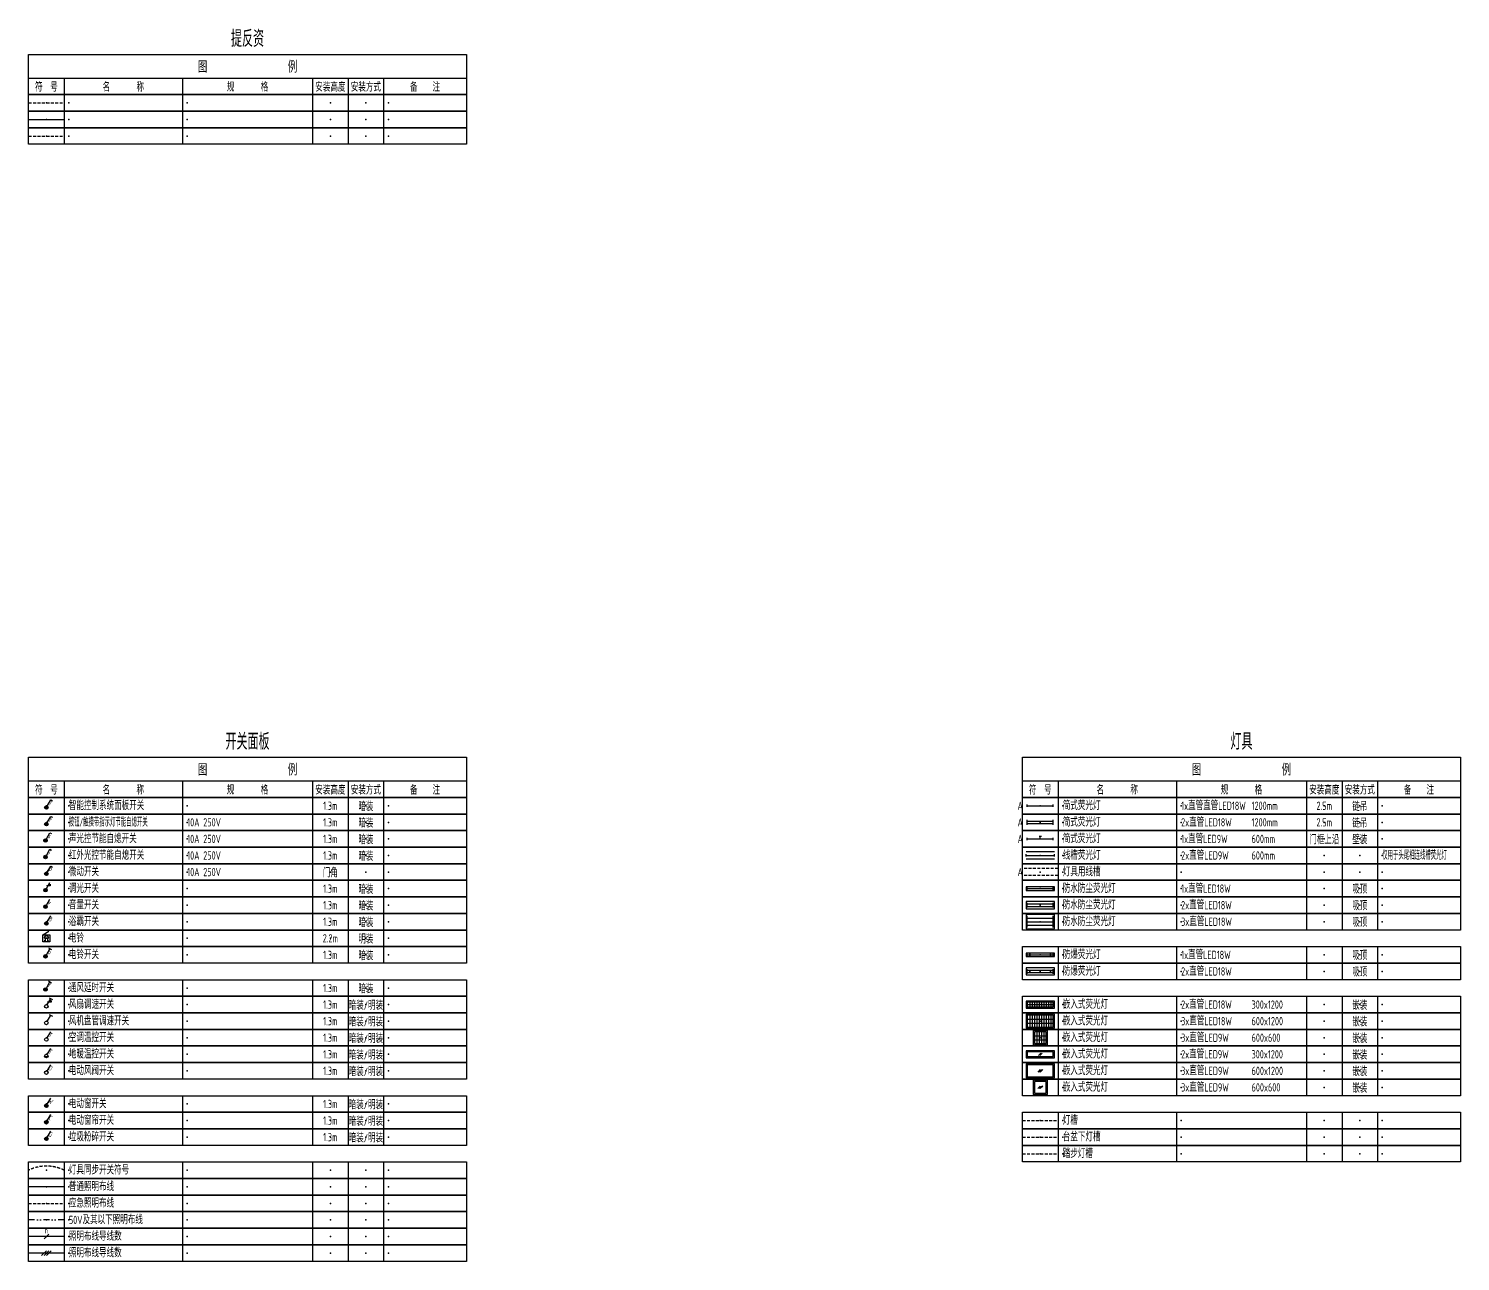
# Model space of a CAD drawing. Header units: millimetres. Extents: x -610917 to 349982, y -134386 to 210510.
# Drawn here: x -566118 to -505618, y -14586 to 37501 of the extents above; entities that cross this region are included whole.
import ezdxf
from ezdxf.enums import TextEntityAlignment as Align

# ---------------------------------------------------------------- set-up
doc = ezdxf.new("R2010")
doc.units = ezdxf.units.MM
doc.header["$LTSCALE"] = 500
doc.header["$MEASUREMENT"] = 0
doc.linetypes.add('DIVIDE', pattern=[1.25, 0.5, -0.25, 0, -0.25, 0, -0.25])
doc.linetypes.add('HIDDEN', pattern=[0.375, 0.25, -0.125])
doc.layers.get('0').update_dxf_attribs({"linetype": 'CONTINUOUS'})
for name, color, linetype in [('E-LITE-CATE', 2, 'HIDDEN'), ('E-LITE-DEVC', 3, 'CONTINUOUS'), ('E-LITE-DIMS', 6, 'CONTINUOUS'), ('E-LITE-LITE', 3, 'CONTINUOUS'), ('E-LITE-LITE2', 3, 'HIDDEN'), ('E-LITE-WIRE', 4, 'CONTINUOUS'), ('E-LITE-WIRE-LV', 4, 'DIVIDE'), ('E-LITE-WIRE2', 4, 'HIDDEN'), ('E-REQU-DIAG', 11, 'HIDDEN'), ('E-REQU-WALL', 2, 'CONTINUOUS'), ('E-REQU-WALL2', 2, 'HIDDEN'), ('E-TABLE', 2, 'CONTINUOUS'), ('E-UNIV-DIAG', 2, 'CONTINUOUS'), ('E-UNIV-EL', 140, 'CONTINUOUS'), ('E-UNIV-EL2', 40, 'HIDDEN'), ('E-UNIV-NOTE', 6, 'CONTINUOUS')]:
    doc.layers.add(name, color=color, linetype=linetype)
doc.styles.add('TH-STYLE3', font='tssdeng.shx', dxfattribs={"width": 0.7, "bigfont": 'tssdchn.shx'})

# ---------------------------------------------------------------- blocks, each defined once
blk = doc.blocks.new('E-BKTS2')
for p, q in [((0, 0), (185, 0)), ((0, -7), (0, 0)), ((185, 0), (185, -7)), ((185, -7), (0, -7))]:
    blk.add_line(p, q)
at = {"linetype": 'Continuous'}
for p, q in [((15, 0), (15, -7)), ((65, 0), (65, -7)), ((120, 0), (120, -7)), ((135, 0), (135, -7)), ((150, 0), (150, -7))]:
    blk.add_line(p, q, dxfattribs=at)
for p in [(7.5, -3.5), (17, -3.5), (67, -3.5), (127.5, -3.5), (142.5, -3.5), (152, -3.5)]:
    blk.add_point(p, dxfattribs=at)
blk = doc.blocks.new('E-BSW013-1')
for p, q in [((0.38, 1.4), (1.87, 4)), ((0.5, 2.54), (2, 3.29)), ((2, 2.54), (0.5, 2.54)), ((2, 3.29), (2, 2.54))]:
    blk.add_line(p, q)
at = {"const_width": 0.75}
blk.add_lwpolyline([(-0.38, 0.75, 1), (0.38, 0.75, 1)], format="xyb", close=True, dxfattribs=at)
blk.add_circle((0, 0.75), 0.75)
blk = doc.blocks.new('E-BSW014')
for p, q in [((0.38, 1.4), (1.88, 4)), ((0.5, 2.54), (2, 3.29)), ((2, 2.54), (0.5, 2.54)), ((1.23, 4.37), (2.52, 3.62)), ((2, 3.29), (2, 2.54))]:
    blk.add_line(p, q)
blk.add_circle((0, 0.75), 0.75)
blk = doc.blocks.new('E-BKTS1')
blk.add_line((0, -10), (185, -10))
at = {"linetype": 'Continuous'}
for p, q in [((15, -10), (15, -17)), ((65, -10), (65, -17)), ((120, -10), (120, -17)), ((135, -10), (135, -17)), ((150, -10), (150, -17))]:
    blk.add_line(p, q, dxfattribs=at)
blk.add_lwpolyline([(0, 0), (185, 0), (185, -17), (0, -17)], close=True)
at = {"layer": 'E-UNIV-NOTE', "style": 'TH-STYLE3', "width": 0.7}
for s, height, p in [('图                例', 5, (92.5, -5)), ('安装高度', 3.5, (127.5, -13.5)), ('安装方式', 3.5, (142.5, -13.5))]:
    blk.add_text(s, height=height, dxfattribs=at).set_placement(p, align=Align.MIDDLE)
at = {"layer": 'E-UNIV-NOTE', "linetype": 'Continuous', "style": 'TH-STYLE3', "width": 0.7}
for s, p in [('符  号', (7.5, -13.5)), ('名       称', (40, -13.5)), ('规       格', (92.5, -13.5)), ('备    注', (167.5, -13.5))]:
    blk.add_text(s, height=3.5, dxfattribs=at).set_placement(p, align=Align.MIDDLE)
blk = doc.blocks.new('E-BU201')
blk.add_line((-1.5, 1.5), (1.1, 3))
blk.add_lwpolyline([(-1.5, -1.5), (-1.5, 1.5), (1.5, 1.5), (1.5, -1.5)], close=True)
at = {"layer": 'E-UNIV-EL'}
blk.add_line((1, 0), (-1, 0), dxfattribs=at)
for points in [[(-0.5, 0), (-0.5, -1), (-1, -1)], [(0.5, 0), (0.5, -1), (1, -1)]]:
    blk.add_lwpolyline(points, dxfattribs=at)
blk.add_arc((0, 0), 1, 0, 180, dxfattribs=at)
blk = doc.blocks.new('E-ANNO04')
blk.add_line((-1, -1), (1, 1))
at = {"style": 'TH-STYLE3', "width": 0.7}
blk.add_attdef('N', text='', height=2.5, dxfattribs=at).set_placement((0, 2.5), align=Align.MIDDLE)
blk = doc.blocks.new('E-anno03')
for p, q in [((-2, -1), (0, 1)), ((-1, -1), (1, 1)), ((0, -1), (2, 1))]:
    blk.add_line(p, q)
blk = doc.blocks.new('E-BSW011-1')
for p, q in [((0.38, 1.4), (1.88, 4)), ((1.88, 4), (2.52, 3.62))]:
    blk.add_line(p, q)
at = {"const_width": 0.75}
blk.add_lwpolyline([(-0.38, 0.75, 1), (0.38, 0.75, 1)], format="xyb", close=True, dxfattribs=at)
blk.add_circle((0, 0.75), 0.75)
at = {"layer": 'E-UNIV-EL', "style": 'TH-STYLE3', "width": 0.7}
blk.add_attdef('F', text='', height=2, rotation=330, dxfattribs=at).set_placement((1.77, 2.62), align=Align.MIDDLE)
blk = doc.blocks.new('E-BSW011-2')
for p, q in [((0.38, 1.4), (1.88, 4)), ((1.88, 4), (2.52, 3.62))]:
    blk.add_line(p, q)
at = {"const_width": 0.75}
blk.add_lwpolyline([(-0.38, 0.75, 1), (0.38, 0.75, 1)], format="xyb", close=True, dxfattribs=at)
blk.add_circle((0, 0.75), 0.75)
at = {"layer": 'E-UNIV-EL', "style": 'TH-STYLE3', "width": 0.7}
blk.add_attdef('F', text='', height=2, rotation=330, dxfattribs=at).set_placement((1.77, 2.62), align=Align.MIDDLE)
blk = doc.blocks.new('E-BSW011-3')
for p, q in [((0.38, 1.4), (1.88, 4)), ((1.88, 4), (2.52, 3.62))]:
    blk.add_line(p, q)
at = {"const_width": 0.75}
blk.add_lwpolyline([(-0.38, 0.75, 1), (0.38, 0.75, 1)], format="xyb", close=True, dxfattribs=at)
blk.add_circle((0, 0.75), 0.75)
at = {"layer": 'E-UNIV-EL', "style": 'TH-STYLE3', "width": 0.7}
blk.add_attdef('F', text='', height=2, rotation=330, dxfattribs=at).set_placement((1.77, 2.62), align=Align.MIDDLE)
blk = doc.blocks.new('E-BSW011-4')
for p, q in [((0.38, 1.4), (1.88, 4)), ((1.88, 4), (2.52, 3.62))]:
    blk.add_line(p, q)
at = {"const_width": 0.75}
blk.add_lwpolyline([(-0.38, 0.75, 1), (0.38, 0.75, 1)], format="xyb", close=True, dxfattribs=at)
blk.add_circle((0, 0.75), 0.75)
at = {"layer": 'E-UNIV-EL', "style": 'TH-STYLE3', "width": 0.7}
blk.add_attdef('F', text='', height=2, rotation=330, dxfattribs=at).set_placement((1.77, 2.62), align=Align.MIDDLE)
blk = doc.blocks.new('E-BSW012-1')
for p, q in [((0.38, 1.4), (1.88, 4)), ((1.23, 4.37), (2.52, 3.62))]:
    blk.add_line(p, q)
at = {"const_width": 0.75}
blk.add_lwpolyline([(-0.38, 0.75, 1), (0.38, 0.75, 1)], format="xyb", close=True, dxfattribs=at)
blk.add_circle((0, 0.75), 0.75)
at = {"layer": 'E-UNIV-EL', "style": 'TH-STYLE3', "width": 0.7}
blk.add_attdef('F', text='', height=2, rotation=330, dxfattribs=at).set_placement((1.77, 2.62), align=Align.MIDDLE)
blk = doc.blocks.new('E-BSW012-2')
for p, q in [((0.38, 1.4), (1.88, 4)), ((1.23, 4.37), (2.52, 3.62))]:
    blk.add_line(p, q)
at = {"const_width": 0.75}
blk.add_lwpolyline([(-0.38, 0.75, 1), (0.38, 0.75, 1)], format="xyb", close=True, dxfattribs=at)
blk.add_circle((0, 0.75), 0.75)
at = {"layer": 'E-UNIV-EL', "style": 'TH-STYLE3', "width": 0.7}
blk.add_attdef('F', text='', height=2, rotation=330, dxfattribs=at).set_placement((1.77, 2.62), align=Align.MIDDLE)
blk = doc.blocks.new('E-BSW017-1')
blk.add_line((0.38, 1.4), (1.88, 4))
at = {"const_width": 0.75}
blk.add_lwpolyline([(-0.38, 0.75, 1), (0.38, 0.75, 1)], format="xyb", close=True, dxfattribs=at)
blk.add_circle((0, 0.75), 0.75)
at = {"layer": 'E-UNIV-EL', "style": 'TH-STYLE3', "width": 0.7}
blk.add_attdef('F', text='', height=2, rotation=330, dxfattribs=at).set_placement((1.77, 2.62), align=Align.MIDDLE)
blk = doc.blocks.new('E-BSW016-1')
blk.add_line((0.38, 1.4), (1.88, 4))
at = {"const_width": 0.75}
blk.add_lwpolyline([(-0.38, 0.75, 1), (0.38, 0.75, 1)], format="xyb", close=True, dxfattribs=at)
blk.add_circle((0, 0.75), 0.75)
at = {"layer": 'E-UNIV-EL', "style": 'TH-STYLE3', "width": 0.7}
blk.add_attdef('F', text='', height=2, rotation=330, dxfattribs=at).set_placement((1.77, 2.62), align=Align.MIDDLE)
blk = doc.blocks.new('E-BSW018-2')
blk.add_line((0.38, 1.4), (1.88, 4))
blk.add_circle((0, 0.75), 0.75)
at = {"layer": 'E-UNIV-EL', "style": 'TH-STYLE3', "width": 0.7}
blk.add_attdef('F', text='', height=2, rotation=330, dxfattribs=at).set_placement((1.77, 2.62), align=Align.MIDDLE)
blk = doc.blocks.new('E-BSW018-3')
blk.add_line((0.38, 1.4), (1.88, 4))
at = {"const_width": 0.75}
blk.add_lwpolyline([(-0.38, 0.75, 1), (0.38, 0.75)], format="xyb", dxfattribs=at)
blk.add_circle((0, 0.75), 0.75)
at = {"layer": 'E-UNIV-EL', "style": 'TH-STYLE3', "width": 0.7}
blk.add_attdef('F', text='', height=2, rotation=330, dxfattribs=at).set_placement((1.77, 2.62), align=Align.MIDDLE)
blk = doc.blocks.new('E-BSW018-4')
blk.add_line((0.38, 1.4), (1.88, 4))
blk.add_circle((0, 0.75), 0.75)
at = {"layer": 'E-UNIV-EL', "style": 'TH-STYLE3', "width": 0.7}
blk.add_attdef('F', text='', height=2, rotation=330, dxfattribs=at).set_placement((1.77, 2.62), align=Align.MIDDLE)
blk = doc.blocks.new('E-BSW017-4')
blk.add_line((0.38, 1.4), (1.88, 4))
at = {"const_width": 0.75}
blk.add_lwpolyline([(-0.38, 0.75, 1), (0.38, 0.75, 1)], format="xyb", close=True, dxfattribs=at)
blk.add_circle((0, 0.75), 0.75)
at = {"layer": 'E-UNIV-EL', "style": 'TH-STYLE3', "width": 0.7}
blk.add_attdef('F', text='', height=2, rotation=330, dxfattribs=at).set_placement((1.77, 2.62), align=Align.MIDDLE)
blk = doc.blocks.new('E-BSW017-2')
blk.add_line((0.38, 1.4), (1.88, 4))
at = {"const_width": 0.75}
blk.add_lwpolyline([(-0.38, 0.75, 1), (0.38, 0.75, 1)], format="xyb", close=True, dxfattribs=at)
blk.add_circle((0, 0.75), 0.75)
at = {"layer": 'E-UNIV-EL', "style": 'TH-STYLE3', "width": 0.7}
blk.add_attdef('F', text='', height=2, rotation=330, dxfattribs=at).set_placement((1.77, 2.62), align=Align.MIDDLE)
blk = doc.blocks.new('E-BSW017-3')
blk.add_line((0.38, 1.4), (1.88, 4))
at = {"const_width": 0.75}
blk.add_lwpolyline([(-0.38, 0.75, 1), (0.38, 0.75, 1)], format="xyb", close=True, dxfattribs=at)
blk.add_circle((0, 0.75), 0.75)
at = {"layer": 'E-UNIV-EL', "style": 'TH-STYLE3', "width": 0.7}
blk.add_attdef('F', text='', height=2, rotation=330, dxfattribs=at).set_placement((1.77, 2.62), align=Align.MIDDLE)
blk = doc.blocks.new('E-BSW015')
for p, q in [((0.38, 1.4), (1.88, 4)), ((1.23, 4.37), (2.52, 3.62))]:
    blk.add_line(p, q)
blk.add_circle((0, 0.75), 0.75)
blk = doc.blocks.new('E-BSW010-1')
for p, q in [((0.38, 1.4), (1.88, 4)), ((1.88, 4), (2.52, 3.62))]:
    blk.add_line(p, q)
at = {"const_width": 0.75}
blk.add_lwpolyline([(-0.38, 0.75, 1), (0.38, 0.75, 1)], format="xyb", close=True, dxfattribs=at)
blk.add_circle((0, 0.75), 0.75)
at = {"layer": 'E-UNIV-EL', "style": 'TH-STYLE3', "width": 0.7}
blk.add_attdef('F', text='', height=2, rotation=330, dxfattribs=at).set_placement((1.77, 2.62), align=Align.MIDDLE)
blk = doc.blocks.new('E-BL023')
for p, q in [((-5.5, -2.5), (-5.5, 2.5)), ((-5.5, 1.5), (5.5, 1.5)), ((-5.5, 0), (5.5, 0)), ((5.5, -2.5), (5.5, 2.5)), ((-5.5, -1.5), (5.5, -1.5))]:
    blk.add_line(p, q)
blk.add_lwpolyline([(6, -3), (6, 3), (-6, 3), (-6, -3)], close=True)
blk = doc.blocks.new('E-BL002')
for p, q in [((-5.5, -1), (-5.5, 1)), ((-5.5, 0.5), (5.5, 0.5)), ((5.5, -1), (5.5, 1)), ((-5.5, -0.5), (5.5, -0.5))]:
    blk.add_line(p, q)
blk = doc.blocks.new('E-BL001')
for p, q in [((-5.5, -0.5), (-5.5, 0.5)), ((-5.5, 0), (5.5, 0)), ((5.5, -0.5), (5.5, 0.5))]:
    blk.add_line(p, q)
blk = doc.blocks.new('E-BL016')
for p, q in [((-5.5, -1), (-5.5, 1)), ((-5.5, 0.5), (5.5, 0.5)), ((-4.5, -0.5), (-4.5, 0.5)), ((-4.25, -0.5), (-4.25, 0.5)), ((4.25, -0.5), (4.25, 0.5)), ((4.5, -0.5), (4.5, 0.5)), ((5.5, -1), (5.5, 1)), ((-5.5, -0.5), (5.5, -0.5))]:
    blk.add_line(p, q)
blk.add_lwpolyline([(6, -1.5), (6, 1.5), (-6, 1.5), (-6, -1.5)], close=True)
blk = doc.blocks.new('E-BL063')
blk.add_lwpolyline([(3, -3), (3, 3), (-3, 3), (-3, -3)], close=True)
at = {"layer": 'E-UNIV-EL'}
for p, q in [((0, 0.5), (-1, -0.5)), ((0.5, 0.5), (-0.5, -0.5)), ((1, 0.5), (0, -0.5))]:
    blk.add_line(p, q, dxfattribs=at)
blk.add_lwpolyline([(2.5, -2.5), (2.5, 2.5), (-2.5, 2.5), (-2.5, -2.5)], close=True, dxfattribs=at)
blk = doc.blocks.new('E-BL053')
blk.add_lwpolyline([(6, 3), (-6, 3), (-6, -3), (6, -3)], close=True)
at = {"layer": 'E-UNIV-EL'}
for p, q in [((0, 0.5), (-1, -0.5)), ((0.5, 0.5), (-0.5, -0.5)), ((1, 0.5), (0, -0.5))]:
    blk.add_line(p, q, dxfattribs=at)
blk.add_lwpolyline([(5.5, 2.5), (-5.5, 2.5), (-5.5, -2.5), (5.5, -2.5)], close=True, dxfattribs=at)
blk = doc.blocks.new('E-BL042')
for p, q in [((-0.25, 1.5), (3.59, 1.5)), ((0, 1.5), (2.53, 1.5)), ((0, 1.5), (2.73, 1.5))]:
    blk.add_line(p, q)
blk.add_lwpolyline([(6, -1.5), (6, 1.5), (-6, 1.5), (-6, -1.5)], close=True)
at = {"layer": 'E-UNIV-EL'}
for p, q in [((0.25, 0.5), (-0.75, -0.5)), ((0.75, 0.5), (-0.25, -0.5))]:
    blk.add_line(p, q, dxfattribs=at)
blk.add_lwpolyline([(-5.5, -1), (5.5, -1), (5.5, 1), (-5.5, 1)], close=True, dxfattribs=at)
blk = doc.blocks.new('E-BL066')
blk.add_lwpolyline([(3, -3), (3, 3), (-3, 3), (-3, -3)], close=True)
at = {"layer": 'E-UNIV-EL'}
for p, q in [((-2.5, 0.83), (2.5, 0.83)), ((-1.5, 2.5), (-1.5, -2.5)), ((-0.5, 2.5), (-0.5, -2.5)), ((0.5, 2.5), (0.5, -2.5)), ((1.5, 2.5), (1.5, -2.5)), ((-2.5, -0.83), (2.5, -0.83))]:
    blk.add_line(p, q, dxfattribs=at)
blk.add_lwpolyline([(2.5, -2.5), (2.5, 2.5), (-2.5, 2.5), (-2.5, -2.5)], close=True, dxfattribs=at)
blk = doc.blocks.new('E-BL056')
blk.add_lwpolyline([(6, 3), (-6, 3), (-6, -3), (6, -3)], close=True)
at = {"layer": 'E-UNIV-EL'}
for p, q in [((-5.5, 0.83), (5.5, 0.83)), ((-4.5, 2.5), (-4.5, -2.5)), ((-3.5, 2.5), (-3.5, -2.5)), ((-2.5, 2.5), (-2.5, -2.5)), ((-1.5, 2.5), (-1.5, -2.5)), ((-0.5, 2.5), (-0.5, -2.5)), ((0.5, 2.5), (0.5, -2.5)), ((1.5, 2.5), (1.5, -2.5)), ((2.5, 2.5), (2.5, -2.5)), ((3.5, 2.5), (3.5, -2.5)), ((4.5, 2.5), (4.5, -2.5)), ((-5.5, -0.83), (5.5, -0.83))]:
    blk.add_line(p, q, dxfattribs=at)
blk.add_lwpolyline([(5.5, 2.5), (-5.5, 2.5), (-5.5, -2.5), (5.5, -2.5)], close=True, dxfattribs=at)
blk = doc.blocks.new('E-BL045')
for p, q in [((-0.25, 1.5), (3.59, 1.5)), ((0, 1.5), (2.73, 1.5)), ((0, 1.5), (2.53, 1.5))]:
    blk.add_line(p, q)
blk.add_lwpolyline([(6, -1.5), (6, 1.5), (-6, 1.5), (-6, -1.5)], close=True)
at = {"layer": 'E-UNIV-EL'}
for p, q in [((-5.5, 0), (5.5, 0)), ((-4.5, 1), (-4.5, -1)), ((-3.5, 1), (-3.5, -1)), ((-2.5, 1), (-2.5, -1)), ((-1.5, 1), (-1.5, -1)), ((-0.5, 1), (-0.5, -1)), ((0.5, 1), (0.5, -1)), ((1.5, 1), (1.5, -1)), ((2.5, 1), (2.5, -1)), ((3.5, 1), (3.5, -1)), ((4.5, 1), (4.5, -1))]:
    blk.add_line(p, q, dxfattribs=at)
blk.add_lwpolyline([(5.5, -1), (5.5, 1), (-5.5, 1), (-5.5, -1)], close=True, dxfattribs=at)
blk = doc.blocks.new('E-BL005')
for p, q in [((-5.5, -0.5), (-5.5, 0.5)), ((-5.5, 0), (5.5, 0)), ((0.5, 1), (-0.5, 1)), ((0, 0), (0, 1)), ((5.5, -0.5), (5.5, 0.5))]:
    blk.add_line(p, q)
blk = doc.blocks.new('E-BL071')
for p, q in [((-6, -0.5), (-6, 0.5)), ((-6, 0), (6, 0)), ((6, -0.5), (6, 0.5))]:
    blk.add_line(p, q)
at = {"layer": 'E-UNIV-EL2'}
for p, q in [((6, 1.5), (-6, 1.5)), ((6, -1.5), (-6, -1.5))]:
    blk.add_line(p, q, dxfattribs=at)
blk = doc.blocks.new('E-BL015')
for p, q in [((-5.5, -0.5), (-5.5, 0.5)), ((-5.5, 0), (5.5, 0)), ((-4.5, -0.5), (-4.5, 0.5)), ((-4.25, -0.5), (-4.25, 0.5)), ((4.25, -0.5), (4.25, 0.5)), ((4.5, -0.5), (4.5, 0.5)), ((5.5, -0.5), (5.5, 0.5))]:
    blk.add_line(p, q)
blk.add_lwpolyline([(6, -0.75), (6, 0.75), (-6, 0.75), (-6, -0.75)], close=True)
blk = doc.blocks.new('E-BL011')
for p, q in [((-5.5, -0.5), (-5.5, 0.5)), ((-5.5, 0), (5.5, 0)), ((5.5, -0.5), (5.5, 0.5))]:
    blk.add_line(p, q)
blk.add_lwpolyline([(6, -0.75), (6, 0.75), (-6, 0.75), (-6, -0.75)], close=True)
blk = doc.blocks.new('E-BL012')
for p, q in [((-5.5, -1), (-5.5, 1)), ((-5.5, 0.5), (5.5, 0.5)), ((5.5, -1), (5.5, 1)), ((-5.5, -0.5), (5.5, -0.5))]:
    blk.add_line(p, q)
blk.add_lwpolyline([(6, -1.5), (6, 1.5), (-6, 1.5), (-6, -1.5)], close=True)

msp = doc.modelspace()

# ---------------------------------------------------------------- linework, layer by layer
at = {"layer": 'E-LITE-CATE'}
msp.add_arc((-565368, -12256), 1695, 63.73196, 116.26804, dxfattribs=at)
at = {"layer": 'E-LITE-LITE2'}
for p, q in [((-524118, -8636), (-522618, -8636)), ((-524118, -9336), (-522618, -9336)), ((-524118, -10036), (-522618, -10036))]:
    msp.add_line(p, q, dxfattribs=at)
at = {"layer": 'E-LITE-WIRE'}
for p, q in [((-564618, -11436), (-566118, -11436)), ((-564618, -13536), (-566118, -13536)), ((-564618, -14236), (-566118, -14236))]:
    msp.add_line(p, q, dxfattribs=at)
at = {"layer": 'E-LITE-WIRE-LV'}
msp.add_line((-564618, -12836), (-566118, -12836), dxfattribs=at)
at = {"layer": 'E-LITE-WIRE2'}
msp.add_line((-566118, -12136), (-564618, -12136), dxfattribs=at)
at = {"layer": 'E-REQU-DIAG'}
msp.add_line((-566118, 34364), (-564618, 34364), dxfattribs=at)
at = {"layer": 'E-REQU-WALL'}
msp.add_line((-566118, 33664), (-564618, 33664), dxfattribs=at)
at = {"layer": 'E-REQU-WALL2'}
msp.add_line((-566118, 32964), (-564618, 32964), dxfattribs=at)
at = {"layer": 'E-UNIV-EL2'}
for p, q in [((-522618, 2014), (-524118, 2014)), ((-522618, 1714), (-524118, 1714))]:
    msp.add_line(p, q, dxfattribs=at)

# ---------------------------------------------------------------- block references
at = {"layer": 'E-LITE-DEVC', "xscale": 100, "yscale": 100, "zscale": 100}
for name, p, values in [('E-BSW010-1', (-565368, 4514), {'F': 'I'}), ('E-BSW011-1', (-565368, 3814), {'F': 't'}), ('E-BSW011-2', (-565406, 3124), {'F': 's'}), ('E-BSW011-3', (-565406, 2424), {'F': 'i'}), ('E-BSW011-4', (-565368, 1714), {'F': 'p'}), ('E-BSW016-1', (-565406, 324), {'F': 'v'}), ('E-BSW017-1', (-565368, -386), {'F': 'B'}), ('E-BSW012-2', (-565406, -1776), {'F': 'b'}), ('E-BSW012-1', (-565406, -3176), {'F': 't'}), ('E-BSW018-2', (-565368, -5286), {'F': 'T'}), ('E-BSW018-3', (-565368, -5986), {'F': 'T'}), ('E-BSW018-4', (-565368, -6686), {'F': 'D'}), ('E-BSW017-2', (-565368, -8086), {'F': 'W'}), ('E-BSW017-3', (-565368, -8786), {'F': 'C'}), ('E-BSW017-4', (-565368, -9486), {'F': 'G'})]:
    msp.add_blockref(name, p, dxfattribs=at).add_auto_attribs(values)
for name, p in [('E-BSW013-1', (-565406, 1024)), ('E-BU201', (-565368, -936)), ('E-BSW014', (-565368, -3886)), ('E-BSW015', (-565368, -4586))]:
    msp.add_blockref(name, p, dxfattribs=at)
at = {"layer": 'E-LITE-DIMS', "xscale": 100, "yscale": 100, "zscale": 100}
msp.add_blockref('E-ANNO04', (-565368, -13536), dxfattribs=at).add_auto_attribs({'N': 'n'})
msp.add_blockref('E-anno03', (-565368, -14236), dxfattribs=at)
at = {"layer": 'E-LITE-LITE', "xscale": 100, "yscale": 100, "zscale": 100}
for name, p in [('E-BL001', (-523368, 4664)), ('E-BL002', (-523368, 3964)), ('E-BL005', (-523368, 3264)), ('E-BL071', (-523368, 2564)), ('E-BL011', (-523368, 1164)), ('E-BL012', (-523368, 464)), ('E-BL023', (-523368, -236)), ('E-BL015', (-523368, -1636)), ('E-BL016', (-523368, -2336)), ('E-BL045', (-523368, -3736)), ('E-BL056', (-523368, -4436)), ('E-BL066', (-523368, -5136)), ('E-BL042', (-523368, -5836)), ('E-BL053', (-523368, -6536)), ('E-BL063', (-523368, -7236))]:
    msp.add_blockref(name, p, dxfattribs=at)
at = {"layer": 'E-TABLE', "xscale": 100, "yscale": 100, "zscale": 100}
for name, p in [('E-BKTS1', (-566118, 36414)), ('E-BKTS2', (-566118, 34714)), ('E-BKTS2', (-566118, 34014)), ('E-BKTS2', (-566118, 33314))]:
    msp.add_blockref(name, p, dxfattribs=at)
at = {"layer": 'E-UNIV-DIAG', "xscale": 100, "yscale": 100, "zscale": 100}
for name, p in [('E-BKTS1', (-566118, 6714)), ('E-BKTS1', (-524118, 6714)), ('E-BKTS2', (-566118, 5014)), ('E-BKTS2', (-524118, 5014)), ('E-BKTS2', (-566118, 4314)), ('E-BKTS2', (-524118, 4314)), ('E-BKTS2', (-566118, 3614)), ('E-BKTS2', (-524118, 3614)), ('E-BKTS2', (-566118, 2914)), ('E-BKTS2', (-524118, 2914)), ('E-BKTS2', (-566118, 2214)), ('E-BKTS2', (-524118, 2214)), ('E-BKTS2', (-566118, 1514)), ('E-BKTS2', (-524118, 1514)), ('E-BKTS2', (-566118, 814)), ('E-BKTS2', (-524118, 814)), ('E-BKTS2', (-566118, 114)), ('E-BKTS2', (-524118, 114)), ('E-BKTS2', (-566118, -586)), ('E-BKTS2', (-566118, -1286)), ('E-BKTS2', (-524118, -1286)), ('E-BKTS2', (-524118, -1986)), ('E-BKTS2', (-566118, -2686)), ('E-BKTS2', (-566118, -3386)), ('E-BKTS2', (-524118, -3386)), ('E-BKTS2', (-566118, -4086)), ('E-BKTS2', (-524118, -4086)), ('E-BKTS2', (-566118, -4786)), ('E-BKTS2', (-524118, -4786)), ('E-BKTS2', (-566118, -5486)), ('E-BKTS2', (-524118, -5486)), ('E-BKTS2', (-566118, -6186)), ('E-BKTS2', (-524118, -6186)), ('E-BKTS2', (-524118, -6886)), ('E-BKTS2', (-566118, -7586)), ('E-BKTS2', (-566118, -8286)), ('E-BKTS2', (-524118, -8286)), ('E-BKTS2', (-566118, -8986)), ('E-BKTS2', (-524118, -8986)), ('E-BKTS2', (-524118, -9686)), ('E-BKTS2', (-566118, -10386)), ('E-BKTS2', (-566118, -11086)), ('E-BKTS2', (-566118, -11786)), ('E-BKTS2', (-566118, -12486)), ('E-BKTS2', (-566118, -13186)), ('E-BKTS2', (-566118, -13886))]:
    msp.add_blockref(name, p, dxfattribs=at)

# ---------------------------------------------------------------- texts
at = {"layer": 'E-UNIV-NOTE', "style": 'TH-STYLE3', "width": 0.7}
for s, height, p in [('提反资', 700, (-556868, 37114)), ('开关面板', 700, (-556868, 7414)), ('灯具', 700, (-514868, 7414)), ('暗装', 350, (-551868, 4664)), ('1.3m', 350, (-553368, 4664)), ('A', 350, (-524218, 4664)), ('1.3m', 350, (-553368, 3964)), ('暗装', 350, (-551868, 3964)), ('A', 350, (-524218, 3964)), ('1.3m', 350, (-553368, 3264)), ('暗装', 350, (-551868, 3264)), ('A', 350, (-524218, 3264)), ('1.3m', 350, (-553368, 2564)), ('暗装', 350, (-551868, 2564)), ('门角', 350, (-553368, 1864)), ('A', 350, (-524218, 1864)), ('1.3m', 350, (-553368, 1164)), ('暗装', 350, (-551868, 1164)), ('1.3m', 350, (-553368, 464)), ('暗装', 350, (-551868, 464)), ('1.3m', 350, (-553368, -236)), ('暗装', 350, (-551868, -236)), ('2.2m', 350, (-553368, -936)), ('明装', 350, (-551868, -936)), ('1.3m', 350, (-553368, -1636)), ('暗装', 350, (-551868, -1636)), ('1.3m', 350, (-553368, -3036)), ('暗装', 350, (-551868, -3036)), ('1.3m', 350, (-553368, -3736)), ('暗装/明装', 350, (-551868, -3736)), ('1.3m', 350, (-553368, -4436)), ('暗装/明装', 350, (-551868, -4436)), ('1.3m', 350, (-553368, -5136)), ('暗装/明装', 350, (-551868, -5136)), ('1.3m', 350, (-553368, -5836)), ('暗装/明装', 350, (-551868, -5836)), ('1.3m', 350, (-553368, -6536)), ('暗装/明装', 350, (-551868, -6536)), ('1.3m', 350, (-553368, -7936)), ('暗装/明装', 350, (-551868, -7936)), ('1.3m', 350, (-553368, -8636)), ('暗装/明装', 350, (-551868, -8636)), ('1.3m', 350, (-553368, -9336)), ('暗装/明装', 350, (-551868, -9336))]:
    msp.add_text(s, height=height, dxfattribs=at).set_placement(p, align=Align.MIDDLE)
at = {"layer": 'E-UNIV-NOTE', "style": 'TH-STYLE3'}
for s, width, p in [('智能控制系统面板开关', 0.7, (-564418, 4664)), ('按钮/触摸带指示灯节能自熄开关', 0.5, (-564418, 3964)), ('10A 250V', 0.7, (-559418, 3964)), ('声光控节能自熄开关', 0.7, (-564418, 3264)), ('10A 250V', 0.7, (-559418, 3264)), ('红外光控节能自熄开关', 0.7, (-564418, 2564)), ('10A 250V', 0.7, (-559418, 2564)), ('微动开关', 0.7, (-564418, 1864)), ('10A 250V', 0.7, (-559418, 1864)), ('调光开关', 0.7, (-564418, 1164)), ('音量开关', 0.7, (-564418, 464)), ('浴霸开关', 0.7, (-564418, -236)), ('电铃', 0.7, (-564418, -936)), ('电铃开关', 0.7, (-564418, -1636)), ('通风延时开关', 0.7, (-564418, -3036)), ('风扇调速开关', 0.7, (-564418, -3736)), ('风机盘管调速开关', 0.7, (-564418, -4436)), ('空调温控开关', 0.7, (-564418, -5136)), ('地暖温控开关', 0.7, (-564418, -5836)), ('电动风阀开关', 0.7, (-564418, -6536)), ('电动窗开关', 0.7, (-564418, -7936)), ('电动窗帘开关', 0.7, (-564418, -8636)), ('垃圾粉碎开关', 0.7, (-564418, -9336)), ('灯具同步开关符号', 0.7, (-564418, -10736)), ('普通照明布线', 0.7, (-564418, -11436)), ('应急照明布线', 0.7, (-564418, -12136)), ('50V及其以下照明布线', 0.7, (-564418, -12836)), ('照明布线导线数', 0.7, (-564418, -13536)), ('照明布线导线数', 0.7, (-564418, -14236))]:
    msp.add_text(s, height=350, dxfattribs=dict(at, width=width)).set_placement(p, align=Align.MIDDLE_LEFT)
at = {"layer": 'E-UNIV-NOTE', "linetype": 'Continuous', "style": 'TH-STYLE3'}
for s, width, p in [('简式荧光灯', 0.7, (-522418, 4664)), ('1x直管直管LED18W', 0.7, (-517418, 4664)), ('1200mm', 0.7, (-514440, 4664)), ('简式荧光灯', 0.7, (-522418, 3964)), ('2x直管LED18W', 0.7, (-517418, 3964)), ('1200mm', 0.7, (-514440, 3964)), ('简式荧光灯', 0.7, (-522418, 3264)), ('1x直管LED9W', 0.7, (-517418, 3264)), ('600mm', 0.7, (-514440, 3264)), ('线槽荧光灯', 0.7, (-522418, 2564)), ('2x直管LED9W', 0.7, (-517418, 2564)), ('600mm', 0.7, (-514440, 2564)), ('仅用于头尾相连线槽荧光灯', 0.5, (-508918, 2564)), ('灯具用线槽', 0.7, (-522418, 1864)), ('防水防尘荧光灯', 0.7, (-522418, 1164)), ('1x直管LED18W', 0.7, (-517418, 1164)), ('防水防尘荧光灯', 0.7, (-522418, 464)), ('2x直管LED18W', 0.7, (-517418, 464)), ('防水防尘荧光灯', 0.7, (-522418, -236)), ('3x直管LED18W', 0.7, (-517418, -236)), ('防爆荧光灯', 0.7, (-522418, -1636)), ('1x直管LED18W', 0.7, (-517418, -1636)), ('防爆荧光灯', 0.7, (-522418, -2336)), ('2x直管LED18W', 0.7, (-517418, -2336)), ('嵌入式荧光灯', 0.7, (-522418, -3736)), ('2x直管LED18W', 0.7, (-517418, -3736)), ('300x1200', 0.7, (-514440, -3736)), ('嵌入式荧光灯', 0.7, (-522418, -4436)), ('3x直管LED18W', 0.7, (-517418, -4436)), ('600x1200', 0.7, (-514440, -4436)), ('嵌入式荧光灯', 0.7, (-522418, -5136)), ('3x直管LED9W', 0.7, (-517418, -5136)), ('600x600', 0.7, (-514440, -5136)), ('嵌入式荧光灯', 0.7, (-522418, -5836)), ('2x直管LED9W', 0.7, (-517418, -5836)), ('300x1200', 0.7, (-514440, -5836)), ('嵌入式荧光灯', 0.7, (-522418, -6536)), ('3x直管LED9W', 0.7, (-517418, -6536)), ('600x1200', 0.7, (-514440, -6536)), ('嵌入式荧光灯', 0.7, (-522418, -7236)), ('3x直管LED9W', 0.7, (-517418, -7236)), ('600x600', 0.7, (-514440, -7236)), ('灯槽', 0.7, (-522418, -8636)), ('台盆下灯槽', 0.7, (-522418, -9336)), ('踏步灯槽', 0.7, (-522418, -10036))]:
    msp.add_text(s, height=350, dxfattribs=dict(at, width=width)).set_placement(p, align=Align.MIDDLE_LEFT)
at = {"layer": 'E-UNIV-NOTE', "linetype": 'Continuous', "style": 'TH-STYLE3', "width": 0.7}
for s, p in [('链吊', (-509868, 4664)), ('2.5m', (-511368, 4664)), ('2.5m', (-511368, 3964)), ('链吊', (-509868, 3964)), ('门框上沿', (-511368, 3264)), ('壁装', (-509868, 3264)), ('吸顶', (-509868, 1164)), ('吸顶', (-509868, 464)), ('吸顶', (-509868, -236)), ('吸顶', (-509868, -1636)), ('吸顶', (-509868, -2336)), ('嵌装', (-509868, -3736)), ('嵌装', (-509868, -4436)), ('嵌装', (-509868, -5136)), ('嵌装', (-509868, -5836)), ('嵌装', (-509868, -6536)), ('嵌装', (-509868, -7236))]:
    msp.add_text(s, height=350, dxfattribs=at).set_placement(p, align=Align.MIDDLE)

doc.saveas('drawing.dxf')
